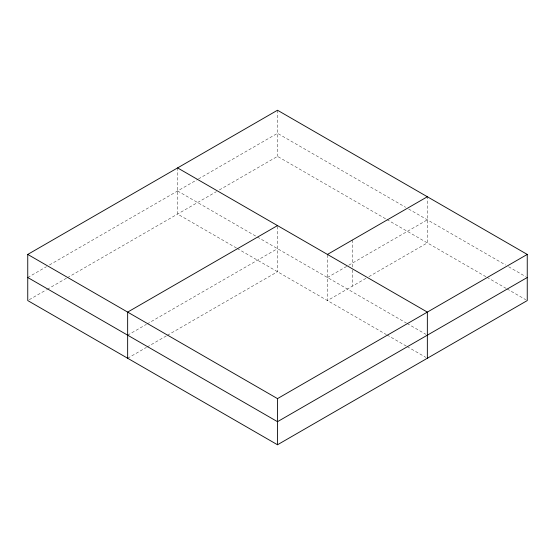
<?xml version="1.0" encoding="UTF-8"?>
<svg xmlns="http://www.w3.org/2000/svg" width="555" height="555" viewBox="0 0 555 555"><rect width="100%" height="100%" fill="white"/><g stroke="black" fill="none" stroke-linecap="round" stroke-linejoin="round"><path stroke-width="0.42" stroke-dasharray="2.77 2.08" d="M27.75 277.5L46.481 266.684M49.478 264.957L197.726 179.362M198.475 178.932L277.5 133.311L405.622 207.279M29.248 299.707L46.481 289.759M47.23 289.322L66.711 278.076M67.46 277.646L216.367 191.676M219.35 189.949L277.5 156.378L386.141 219.1M127.65 335.178L146.381 324.363M147.131 323.933L277.5 248.661M127.65 358.246L146.381 347.43M147.131 347L166.611 335.754M167.36 335.324L277.5 271.735L277.5 225.594M327.45 277.5L348.02 265.623M348.755 265.2L427.35 219.822M365.912 278.367L327.45 300.574L327.45 254.426M368.909 276.633L427.35 242.896L427.35 196.754M408.619 209.006L505.633 265.019M508.609 266.74L525.758 276.64M386.89 219.537L486.249 276.896M486.992 277.327L506.375 288.517M507.124 288.947L525.758 299.707M177.6 190.982L256.625 236.61M257.374 237.041L406.475 323.128M407.12 323.496L425.858 334.318M236.499 248.057L177.6 214.057L177.6 167.915M237.242 248.487L386.349 334.575M387.092 335.005L406.475 346.195M407.224 346.625L425.858 357.385M352.425 240.01L352.425 269.064M352.425 269.917L352.425 286.151M277.5 110.237L277.5 156.378"/><path stroke-width="0.83" d="M27.75 254.426L277.5 110.237L527.25 254.426L527.25 300.574L277.5 444.763L27.75 300.574L27.75 254.426L277.5 398.622L527.25 254.426M277.5 225.594L127.65 312.104L127.65 358.246M327.45 254.426L427.35 196.754M527.25 277.5L277.5 421.689L27.75 277.5M177.6 167.915L427.35 312.104L427.35 358.246M277.5 398.622L277.5 444.763"/></g></svg>
